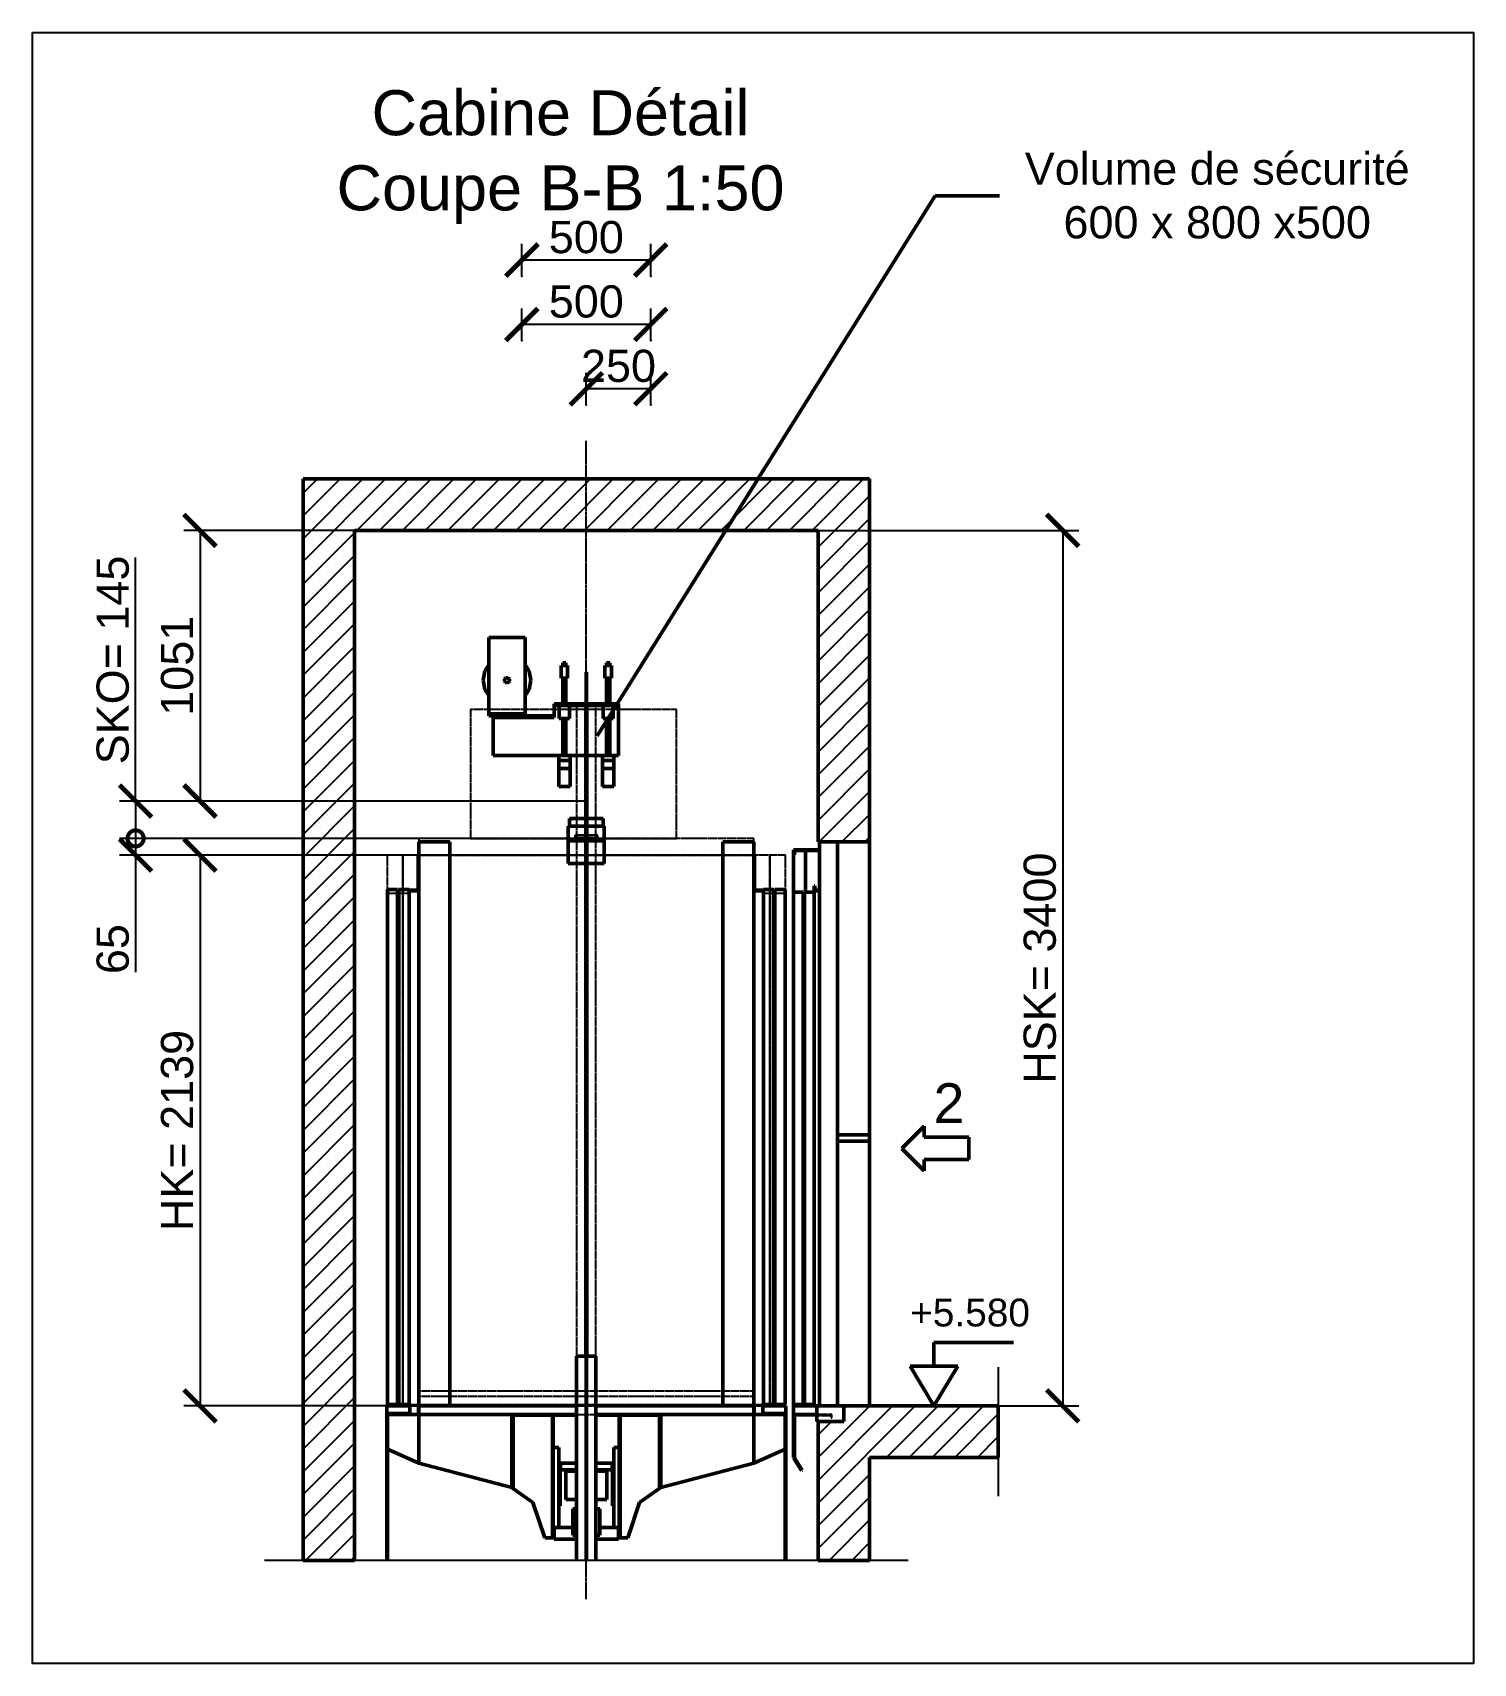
# Model space of a CAD drawing. Header units: millimetres. Extents: x -113 to 75846, y -14769 to 18394.
# Drawn here: x 70252 to 75846, y -250 to 6083 of the extents above; entities that cross this region are included whole.
import ezdxf

# ---------------------------------------------------------------- set-up
doc = ezdxf.new("R2010")
doc.units = ezdxf.units.MM
doc.linetypes.add('AM_ISO02W050', pattern=[7.5, 6, -1.5])
doc.linetypes.add('AM_ISO08W050', pattern=[18, 12, -1.5, 3, -1.5])
for name, color, linetype, lineweight in [('AM_0', 7, 'Continuous', 50), ('AM_5', 3, 'Continuous', 25), ('LDCar-AM_0', 7, 'Continuous', 50), ('LDCar-AM_3', 6, 'AM_ISO02W050', 25), ('LDCar-AM_4', 3, 'Continuous', 25), ('LDCar-AM_6', 2, 'Continuous', 35), ('LDCar-AM_7', 4, 'AM_ISO08W050', 25), ('LDCarFrame-AM_0', 7, 'Continuous', 50), ('LDCarFrame-AM_3', 6, 'AM_ISO02W050', 25), ('LDCarFrame-AM_6', 2, 'Continuous', 35), ('LDForces-AM_0', 7, 'Continuous', 50), ('LDForces-AM_3', 6, 'AM_ISO02W050', 25), ('LDForces-AM_6', 2, 'Continuous', 35), ('LDGovernor-AM_0', 7, 'Continuous', 50), ('LDGovernor-AM_6', 2, 'Continuous', 35), ('LDGuides-AM_0', 7, 'Continuous', 50), ('LDGuides-AM_3', 6, 'AM_ISO02W050', 25), ('LDGuides-AM_6', 2, 'Continuous', 35), ('LDRefugeSpace-AM_3', 6, 'AM_ISO02W050', 25), ('LDRefugeSpace-AM_6', 2, 'Continuous', 35), ('LDShaft-AM_0', 7, 'Continuous', 50), ('LDShaft-AM_4', 3, 'Continuous', 25), ('LDShaft-AM_5', 3, 'Continuous', 25), ('LDShaft-AM_6', 2, 'Continuous', 35), ('LDShaft-AM_7', 4, 'AM_ISO08W050', 25), ('LDShaft-AM_8', 1, 'Continuous', 25)]:
    doc.layers.add(name, color=color, linetype=linetype, lineweight=lineweight)
doc.layers.add('AM_VIEWS', color=1, linetype='Continuous', lineweight=25, plot=False)
doc.styles.add('LD', font='ARIALUNI.TTF')
doc.dimstyles.new('LIFT', dxfattribs={"dimtxt": 2.5, "dimasz": 2.5, "dimexe": 1.25, "dimexo": 0, "dimgap": 0.5, "dimtad": 1, "dimdec": 0, "dimzin": 1, "dimdsep": 46, "dimtxsty": 'LD', "dimblk": 'ARCHTICK', "dimcen": 0, "dimdle": 1, "dimclrd": 3, "dimclre": 3, "dimclrt": 4, "dimadec": 0, "dimazin": 0, "dimtp": 0.1, "dimtm": 0.1, "dimtfac": 0.71, "dimtdec": 0, "dimtix": 1, "dimtmove": 0, "dimatfit": 3, "dimfxl": 1, "dimtolj": 1, "dimarcsym": 0})

# ---------------------------------------------------------------- blocks, each defined once
blk = doc.blocks.new('LD_20150423135319_00000119')
at = {"layer": 'LDCar-AM_4'}
blk.add_line((350, 11710), (-2150, 11710), dxfattribs=at)
blk = doc.blocks.new('LD_20150423135319_0000011A')
at = {"layer": 'LDShaft-AM_0'}
for p, q in [((-857.2, 14912.4), (455.2, 17010)), ((455.2, 17010), (705.2, 17010))]:
    blk.add_line(p, q, dxfattribs=at)
blk.add_solid([(-950, 14764), (-881.9, 14927.8), (-832.5, 14896.9), (-950, 14764)], dxfattribs=at)
at = {"layer": 'LDShaft-AM_0', "insert": (1550, 17010), "char_height": 125, "attachment_point": 5, "style": 'LD'}
blk.add_mtext('\\fArial Unicode MS|b0|i0|u0;\\C256;Volume de sécurité\\P600 x 800 x500 ', dxfattribs=at)
blk = doc.blocks.new('LD_20150423135319_0000011B')
at = {"layer": 'LDShaft-AM_8'}
for p, q in [((-2000, 15589.3), (-1679.3, 15910)), ((-2000, 15677.7), (-1767.7, 15910)), ((-2000, 15766.1), (-1856.1, 15910)), ((-2000, 15854.4), (-1944.4, 15910)), ((-1790.9, 15710), (-1590.9, 15910)), ((-1702.5, 15710), (-1502.5, 15910)), ((-1614.1, 15710), (-1414.1, 15910)), ((-1525.7, 15710), (-1325.7, 15910)), ((-1437.3, 15710), (-1237.3, 15910)), ((-1349, 15710), (-1149, 15910)), ((-1260.6, 15710), (-1060.6, 15910)), ((-1172.2, 15710), (-972.2, 15910)), ((-1083.8, 15710), (-883.8, 15910)), ((-995.4, 15710), (-795.4, 15910)), ((-907, 15710), (-707, 15910)), ((-818.6, 15710), (-618.6, 15910)), ((-730.2, 15710), (-530.2, 15910)), ((-641.8, 15710), (-441.8, 15910)), ((-553.5, 15710), (-353.5, 15910)), ((-465.1, 15710), (-265.1, 15910)), ((-376.7, 15710), (-176.7, 15910)), ((-288.3, 15710), (-88.3, 15910)), ((-199.9, 15710), (0.1, 15910)), ((-111.5, 15710), (88.5, 15910)), ((-23.1, 15710), (176.9, 15910)), ((0, 15644.7), (200, 15844.7)), ((0, 15556.3), (200, 15756.3)), ((-2000, 15500.9), (-1800, 15700.9)), ((0, 15468), (200, 15668)), ((-2000, 15412.5), (-1800, 15612.5)), ((-2000, 15324.1), (-1800, 15524.1)), ((0, 15379.6), (200, 15579.6)), ((0, 15291.2), (200, 15491.2)), ((-2000, 15235.7), (-1800, 15435.7)), ((0, 15202.8), (200, 15402.8)), ((-2000, 15147.3), (-1800, 15347.3)), ((0, 15114.4), (200, 15314.4)), ((-2000, 15059), (-1800, 15259)), ((0, 15026), (200, 15226)), ((-2000, 14970.6), (-1800, 15170.6)), ((0, 14937.6), (200, 15137.6)), ((-2000, 14882.2), (-1800, 15082.2)), ((0, 14849.2), (200, 15049.2)), ((-2000, 14793.8), (-1800, 14993.8)), ((0, 14760.9), (200, 14960.9)), ((-2000, 14705.4), (-1800, 14905.4)), ((0, 14672.5), (200, 14872.5)), ((-2000, 14617), (-1800, 14817)), ((0, 14584.1), (200, 14784.1)), ((-2000, 14528.6), (-1800, 14728.6)), ((4.3, 14500), (200, 14695.7)), ((-2000, 14440.2), (-1800, 14640.2)), ((92.7, 14500), (200, 14607.3)), ((-2000, 14351.8), (-1800, 14551.8)), ((181.1, 14500), (200, 14518.9)), ((-2000, 14263.5), (-1800, 14463.5)), ((-2000, 14175.1), (-1800, 14375.1)), ((-2000, 14086.7), (-1800, 14286.7)), ((-2000, 13998.3), (-1800, 14198.3)), ((-2000, 13909.9), (-1800, 14109.9)), ((-2000, 13821.5), (-1800, 14021.5)), ((-2000, 13733.1), (-1800, 13933.1)), ((-2000, 13644.7), (-1800, 13844.7)), ((-2000, 13556.3), (-1800, 13756.3)), ((-2000, 13468), (-1800, 13668)), ((-2000, 13379.6), (-1800, 13579.6)), ((-2000, 13291.2), (-1800, 13491.2)), ((-2000, 13202.8), (-1800, 13402.8)), ((-2000, 13114.4), (-1800, 13314.4)), ((-2000, 13026), (-1800, 13226)), ((-2000, 12937.6), (-1800, 13137.6)), ((-2000, 12849.2), (-1800, 13049.2)), ((-2000, 12760.9), (-1800, 12960.9)), ((-2000, 12672.5), (-1800, 12872.5)), ((-2000, 12584.1), (-1800, 12784.1)), ((-2000, 12495.7), (-1800, 12695.7)), ((-2000, 12407.3), (-1800, 12607.3)), ((-2000, 12318.9), (-1800, 12518.9)), ((-2000, 12230.5), (-1800, 12430.5)), ((-2000, 12142.1), (-1800, 12342.1)), ((0, 11932.4), (377.6, 12310)), ((0, 12020.8), (289.2, 12310)), ((0, 12109.2), (200.8, 12310)), ((100, 12297.6), (112.4, 12310)), ((266, 12110), (466, 12310)), ((354.3, 12110), (554.3, 12310)), ((442.7, 12110), (642.7, 12310)), ((-2000, 12053.7), (-1800, 12253.7)), ((0, 12197.6), (52.4, 12250)), ((531.1, 12110), (700, 12278.9)), ((-2000, 11965.4), (-1800, 12165.4)), ((619.5, 12110), (700, 12190.5)), ((-2000, 11877), (-1800, 12077)), ((0, 11844), (200, 12044)), ((-2000, 11788.6), (-1800, 11988.6)), ((0, 11755.7), (200, 11955.7)), ((-1990.2, 11710), (-1800, 11900.2)), ((42.7, 11710), (200, 11867.3)), ((-1901.8, 11710), (-1800, 11811.8)), ((-1813.4, 11710), (-1800, 11723.4)), ((131.1, 11710), (200, 11778.9))]:
    blk.add_line(p, q, dxfattribs=at)
blk = doc.blocks.new('LD_20150423135319_0000011C')
at = {"layer": 'LDShaft-AM_0'}
for p, q in [((-1820, 15910), (-2000, 15910)), ((-2000, 15910), (-2000, 11710)), ((-1800, 15910), (-1820, 15910)), ((0, 15910), (-1800, 15910)), ((20, 15910), (0, 15910)), ((200, 15910), (20, 15910)), ((200, 14500), (200, 15910)), ((-1800, 11710), (-1800, 15710)), ((-1800, 15710), (0, 15710)), ((0, 15710), (0, 14500)), ((0, 14500), (20, 14500)), ((20, 14500), (200, 14500)), ((200, 13362.5), (200, 14500)), ((75.5, 13362.5), (200, 13362.5)), ((200, 13337.5), (75.5, 13337.5)), ((200, 13337.5), (200, 13362.5)), ((200, 12310), (200, 13337.5)), ((100, 12309.9999), (100, 12250)), ((200, 12309.9999), (100, 12309.9999)), ((700, 12309.9999), (200, 12309.9999)), ((700, 12109.9999), (700, 12309.9999)), ((0, 12250), (0, 11710)), ((20, 12250), (0, 12250)), ((100, 12250), (20, 12250)), ((200, 11710), (200, 12109.9999)), ((200, 12109.9999), (700, 12109.9999)), ((-2000, 11710), (-1820, 11710)), ((-1820, 11710), (-1800, 11710)), ((0, 11710), (20, 11710)), ((20, 11710), (200, 11710))]:
    blk.add_line(p, q, dxfattribs=at)
blk = doc.blocks.new('LD_20150423135319_0000011D')
at = {"layer": 'LDForces-AM_0'}
for p, q in [((-96.5, 470), (-97.5, 470)), ((-97.5, 470), (-97.5, 420)), ((-96.5, 470), (-97.5, 470)), ((-97.5, 470), (-97.5, 420)), ((-93.8, 470), (-96.5, 470)), ((-93.8, 470), (-96.5, 470)), ((-89.8, 470), (-93.8, 470)), ((-89.8, 470), (-93.8, 470)), ((-90.5, 480), (-91, 480)), ((-91, 480), (-91, 470)), ((-90.5, 480), (-91, 480)), ((-91, 480), (-91, 470)), ((-89.2, 480), (-90.5, 480)), ((-89.2, 480), (-90.5, 480)), ((-85, 470), (-89.8, 470)), ((-85, 470), (-89.8, 470)), ((-87.3, 480), (-89.2, 480)), ((-87.3, 480), (-89.2, 480)), ((-85, 480), (-87.3, 480)), ((-85, 480), (-87.3, 480)), ((-82.7, 480), (-85, 480)), ((-82.7, 480), (-85, 480)), ((-80.2, 470), (-85, 470)), ((-80.2, 470), (-85, 470)), ((-80.8, 480), (-82.7, 480)), ((-80.8, 480), (-82.7, 480)), ((-79.5, 480), (-80.8, 480)), ((-79.5, 480), (-80.8, 480)), ((-76.2, 470), (-80.2, 470)), ((-76.2, 470), (-80.2, 470)), ((-79, 480), (-79.5, 480)), ((-79, 480), (-79.5, 480)), ((-79, 470), (-79, 480)), ((-79, 470), (-79, 480)), ((-73.5, 470), (-76.2, 470)), ((-73.5, 470), (-76.2, 470)), ((-72.5, 470), (-73.5, 470)), ((-72.5, 470), (-73.5, 470)), ((-72.5, 420), (-72.5, 470)), ((-72.5, 420), (-72.5, 470)), ((73.5, 470), (72.5, 470)), ((72.5, 470), (72.5, 420)), ((73.5, 470), (72.5, 470)), ((72.5, 470), (72.5, 420)), ((76.2, 470), (73.5, 470)), ((76.2, 470), (73.5, 470)), ((80.2, 470), (76.2, 470)), ((80.2, 470), (76.2, 470)), ((79.5, 480), (79, 480)), ((79, 480), (79, 470)), ((79.5, 480), (79, 480)), ((79, 480), (79, 470)), ((80.8, 480), (79.5, 480)), ((80.8, 480), (79.5, 480)), ((85, 470), (80.2, 470)), ((85, 470), (80.2, 470)), ((82.7, 480), (80.8, 480)), ((82.7, 480), (80.8, 480)), ((85, 480), (82.7, 480)), ((85, 480), (82.7, 480)), ((87.3, 480), (85, 480)), ((87.3, 480), (85, 480)), ((89.8, 470), (85, 470)), ((89.8, 470), (85, 470)), ((89.2, 480), (87.3, 480)), ((89.2, 480), (87.3, 480)), ((90.5, 480), (89.2, 480)), ((90.5, 480), (89.2, 480)), ((93.8, 470), (89.8, 470)), ((93.8, 470), (89.8, 470)), ((91, 480), (90.5, 480)), ((91, 480), (90.5, 480)), ((91, 470), (91, 480)), ((91, 470), (91, 480)), ((96.5, 470), (93.8, 470)), ((96.5, 470), (93.8, 470)), ((97.5, 470), (96.5, 470)), ((97.5, 470), (96.5, 470)), ((97.5, 420), (97.5, 470)), ((97.5, 420), (97.5, 470)), ((-97.5, 420), (-96.5, 420)), ((-97.5, 420), (-96.5, 420)), ((-96.5, 420), (-93.8, 420)), ((-96.5, 420), (-93.8, 420)), ((-93.8, 420), (-89.8, 420)), ((-93.8, 420), (-89.8, 420)), ((-91, 420), (-91, 320)), ((-91, 420), (-91, 320)), ((-89.8, 420), (-85, 420)), ((-89.8, 420), (-85, 420)), ((-85, 420), (-80.2, 420)), ((-85, 420), (-80.2, 420)), ((-80.2, 420), (-76.2, 420)), ((-80.2, 420), (-76.2, 420)), ((-79, 320), (-79, 420)), ((-79, 320), (-79, 420)), ((-76.2, 420), (-73.5, 420)), ((-76.2, 420), (-73.5, 420)), ((-73.5, 420), (-72.5, 420)), ((-73.5, 420), (-72.5, 420)), ((72.5, 420), (73.5, 420)), ((72.5, 420), (73.5, 420)), ((73.5, 420), (76.2, 420)), ((73.5, 420), (76.2, 420)), ((76.2, 420), (80.2, 420)), ((76.2, 420), (80.2, 420)), ((79, 420), (79, 320)), ((79, 420), (79, 320)), ((80.2, 420), (85, 420)), ((80.2, 420), (85, 420)), ((85, 420), (89.8, 420)), ((85, 420), (89.8, 420)), ((89.8, 420), (93.8, 420)), ((89.8, 420), (93.8, 420)), ((91, 320), (91, 420)), ((91, 320), (91, 420)), ((93.8, 420), (96.5, 420)), ((93.8, 420), (96.5, 420)), ((96.5, 420), (97.5, 420)), ((96.5, 420), (97.5, 420)), ((-91, 264), (-91, 120)), ((-91, 264), (-91, 120)), ((-79, 120), (-79, 264)), ((-79, 120), (-79, 264)), ((79, 264), (79, 120)), ((79, 264), (79, 120)), ((91, 120), (91, 264)), ((91, 120), (91, 264)), ((-63, 120), (-107, 120)), ((-107, 120), (-107, 100)), ((-63, 120), (-107, 120)), ((-107, 120), (-107, 100)), ((-63, 100), (-107, 100)), ((-107, 100), (-107, 70)), ((-63, 100), (-107, 100)), ((-107, 100), (-107, 70)), ((-107, 100), (-63, 100)), ((-107, 100), (-63, 100)), ((-107, 70), (-63, 70)), ((-63, 70), (-107, 70)), ((-107, 70), (-107, 0)), ((-107, 70), (-63, 70)), ((-63, 70), (-107, 70)), ((-107, 70), (-107, 0)), ((-91, 120), (-90.5, 120)), ((-91, 120), (-90.5, 120)), ((-90.5, 120), (-89.2, 120)), ((-90.5, 120), (-89.2, 120)), ((-89.2, 120), (-87.3, 120)), ((-89.2, 120), (-87.3, 120)), ((-87.3, 120), (-85, 120)), ((-87.3, 120), (-85, 120)), ((-85, 120), (-82.7, 120)), ((-85, 120), (-82.7, 120)), ((-82.7, 120), (-80.8, 120)), ((-82.7, 120), (-80.8, 120)), ((-80.8, 120), (-79.5, 120)), ((-80.8, 120), (-79.5, 120)), ((-79.5, 120), (-79, 120)), ((-79.5, 120), (-79, 120)), ((-63, 100), (-63, 120)), ((-63, 100), (-63, 120)), ((-63, 70), (-63, 100)), ((-63, 70), (-63, 100)), ((-63, 0), (-63, 70)), ((-63, 0), (-63, 70)), ((107, 120), (63, 120)), ((63, 120), (63, 100)), ((107, 120), (63, 120)), ((63, 120), (63, 100)), ((107, 100), (63, 100)), ((63, 100), (63, 70)), ((107, 100), (63, 100)), ((63, 100), (63, 70)), ((63, 100), (107, 100)), ((63, 100), (107, 100)), ((63, 70), (107, 70)), ((107, 70), (63, 70)), ((63, 70), (63, 0)), ((63, 70), (107, 70)), ((107, 70), (63, 70)), ((63, 70), (63, 0)), ((79, 120), (79.5, 120)), ((79, 120), (79.5, 120)), ((79.5, 120), (80.8, 120)), ((79.5, 120), (80.8, 120)), ((80.8, 120), (82.7, 120)), ((80.8, 120), (82.7, 120)), ((82.7, 120), (85, 120)), ((82.7, 120), (85, 120)), ((85, 120), (87.3, 120)), ((85, 120), (87.3, 120)), ((87.3, 120), (89.2, 120)), ((87.3, 120), (89.2, 120)), ((89.2, 120), (90.5, 120)), ((89.2, 120), (90.5, 120)), ((90.5, 120), (91, 120)), ((90.5, 120), (91, 120)), ((107, 100), (107, 120)), ((107, 100), (107, 120)), ((107, 70), (107, 100)), ((107, 70), (107, 100)), ((107, 0), (107, 70)), ((107, 0), (107, 70)), ((-107, 0), (-63, 0)), ((-107, 0), (-63, 0)), ((63, 0), (107, 0)), ((63, 0), (107, 0))]:
    blk.add_line(p, q, dxfattribs=at)
blk = doc.blocks.new('LD_20150423135319_0000011E')
at = {"layer": 'LDShaft-AM_7'}
blk.add_line((0, -750), (0, 3750), dxfattribs=at)
blk = doc.blocks.new('LD_20150423135319_0000011F')
at = {"layer": 'LDCar-AM_3'}
for p, q in [((650, 2204), (-650, 2204)), ((-650, 2204), (-650, 2139)), ((650, 2139), (650, 2204)), ((-773, 2139), (-773, 4)), ((-713, 2139), (-773, 2139)), ((-713, 2139), (-713, 4)), ((-650, 2139), (-713, 2139)), ((-713, 4), (-713, 2139)), ((-650, 2139), (-650, 4)), ((650, 2139), (-650, 2139)), ((-650, 4), (-650, 2139)), ((-650, 2139), (650, 2139)), ((650, 4), (650, 2139)), ((650, 2139), (650, 4)), ((713, 2139), (650, 2139)), ((713, 2139), (713, 4)), ((773, 2139), (713, 2139)), ((713, 4), (713, 2139)), ((773, 4), (773, 2139)), ((-773, 4), (-713, 4)), ((-713, 4), (-650, 4)), ((-651.5, 4), (-686.5, 4)), ((-686.5, 4), (-686.5, 0)), ((-686.5, 0), (-651.5, 0)), ((651.5, 4), (-651.5, 4)), ((-651.5, 4), (-651.5, 0)), ((-651.5, 0), (-651.5, 4)), ((-651.5, 0), (651.5, 0)), ((-650, 4), (650, 4)), ((650, 4), (713, 4)), ((651.5, 0), (651.5, 4)), ((686.5, 4), (651.5, 4)), ((651.5, 4), (651.5, 0)), ((651.5, 0), (686.5, 0)), ((686.5, 0), (686.5, 4)), ((713, 4), (773, 4))]:
    blk.add_line(p, q, dxfattribs=at)
blk = doc.blocks.new('LD_20150423135319_00000120')
at = {"layer": 'LDCarFrame-AM_0'}
for p, q in [((70, 2284), (-70, 2284)), ((-70, 2284), (-70, 2281)), ((-70, 2281), (-70, 2230)), ((70, 2281), (70, 2284)), ((70, 2230), (70, 2281)), ((-530, 2223.5), (-650, 2223.5)), ((-650, 2223.5), (-650, 33)), ((-530, 33), (-530, 2223.5)), ((-70, 2230), (70, 2230)), ((-70, 2230), (-70, 2227)), ((70, 2230), (-70, 2230)), ((-70, 2227), (-70, 2140)), ((-70, 2227), (70, 2227)), ((70, 2227), (70, 2230)), ((70, 2140), (70, 2227)), ((650, 2223.5), (530, 2223.5)), ((530, 2223.5), (530, 33)), ((650, 33), (650, 2223.5)), ((-70, 2140), (70, 2140)), ((-289, 0), (-650, 0)), ((-650, 0), (-650, -190)), ((-289, 0), (-289, -286)), ((-131, 0), (-289, 0)), ((-131, 0), (-131, -194)), ((-37.5, 0), (-131, 0)), ((-131, -3), (-131, 0)), ((131, 0), (37.5, 0)), ((131, -194), (131, 0)), ((131, 0), (131, -3)), ((289, 0), (131, 0)), ((289, -286), (289, 0)), ((650, 0), (289, 0)), ((650, -190), (650, 0)), ((-131, -3), (-286, -3)), ((-286, -3), (-286, -286)), ((-286, -286), (-286, -3)), ((-286, -3), (-131, -3)), ((-284, -285), (-284, -3)), ((-131, -129), (-131, -3)), ((-128, -194), (-128, -3)), ((-128, -3), (-37.5, -3)), ((37.5, -3), (128, -3)), ((128, -3), (128, -194)), ((131, -3), (131, -129)), ((286, -3), (131, -3)), ((131, -3), (286, -3)), ((284, -3), (284, -285)), ((286, -286), (286, -3)), ((286, -3), (286, -286)), ((-107, -129), (-128, -129)), ((-107, -439), (-107, -129)), ((-107, -189), (-107, -355)), ((-100, -189), (-107, -189)), ((-37.5, -189), (-100, -189)), ((-100, -189), (-100, -215)), ((100, -189), (37.5, -189)), ((100, -215), (100, -189)), ((107, -189), (100, -189)), ((128, -129), (107, -129)), ((107, -129), (107, -439)), ((107, -355), (107, -189)), ((-650, -190), (-289, -283.7)), ((-131, -194), (-131, -200)), ((-131, -194), (-128, -194)), ((-131, -200), (-128, -200)), ((-128, -200), (-131, -200)), ((-131, -200), (-131, -255)), ((-128, -200), (-128, -194)), ((-128, -255), (-128, -200)), ((-102, -355), (-102, -194)), ((-102, -194), (-100, -194)), ((-100, -215), (-37.5, -215)), ((37.5, -215), (100, -215)), ((100, -194), (102, -194)), ((102, -194), (102, -355)), ((128, -194), (128, -200)), ((128, -194), (131, -194)), ((128, -200), (131, -200)), ((131, -200), (128, -200)), ((128, -200), (128, -255)), ((131, -200), (131, -194)), ((131, -255), (131, -200)), ((289, -283.7), (650, -190)), ((-289, -286), (-286, -286)), ((-286, -284.5), (-284, -285)), ((-286, -286), (-207, -342)), ((-128, -255), (-131, -255)), ((-131, -255), (-131, -294)), ((-131, -255), (-128, -255)), ((-128, -294), (-131, -294)), ((-131, -294), (-131, -479)), ((-131, -294), (-128, -294)), ((-128, -294), (-128, -255)), ((-128, -479), (-128, -294)), ((131, -255), (128, -255)), ((128, -255), (128, -294)), ((128, -255), (131, -255)), ((131, -294), (128, -294)), ((128, -294), (128, -479)), ((128, -294), (131, -294)), ((131, -294), (131, -255)), ((131, -479), (131, -294)), ((207, -342), (286, -286)), ((284, -285), (286, -284.5)), ((286, -286), (289, -286)), ((-207, -342), (-161, -479)), ((-107, -355), (-102, -355)), ((102, -355), (107, -355)), ((161, -479), (207, -342)), ((-125, -439), (-125, -485)), ((-52, -439), (-125, -439)), ((125, -439), (52, -439)), ((125, -485), (125, -439)), ((-161, -479), (-131, -479)), ((-131, -479), (-128, -479)), ((-128, -479), (-125, -479)), ((-125, -485), (-37.5, -485)), ((37.5, -485), (125, -485)), ((125, -479), (128, -479)), ((128, -479), (131, -479)), ((131, -479), (161, -479))]:
    blk.add_line(p, q, dxfattribs=at)
at = {"layer": 'LDCarFrame-AM_3'}
for p, q in [((-45, 2250), (-45, 2242)), ((45, 2250), (-45, 2250)), ((-45, 2242), (45, 2242)), ((-41.9, 2250.6), (-42.8, 2250)), ((-42.8, 2242), (-41.9, 2241.4)), ((-40, 2251), (-41.9, 2250.6)), ((-41.9, 2241.4), (-40, 2241)), ((-38.1, 2250.6), (-40, 2251)), ((-40, 2241), (-38.1, 2241.4)), ((-37.2, 2250), (-38.1, 2250.6)), ((-38.1, 2241.4), (-37.2, 2242)), ((45, 2242), (45, 2250)), ((-648, 90), (-648, 70)), ((648, 90), (-648, 90)), ((-648, 70), (-648, 0)), ((648, 70), (-648, 70)), ((648, 70), (648, 90)), ((648, 0), (648, 70)), ((-648, 0), (648, 0))]:
    blk.add_line(p, q, dxfattribs=at)
blk = doc.blocks.new('LD_20150423135319_00000121')
at = {"layer": 'LDGuides-AM_0'}
for p, q in [((37.5, 1250), (-37.5, 1250)), ((-37.5, 1250), (-37.5, 457)), ((37.5, 457), (37.5, 1250))]:
    blk.add_line(p, q, dxfattribs=at)
blk = doc.blocks.new('LD_20150423135319_00000123')
at = {"layer": 'LDGuides-AM_3'}
for p, q in [((-5, 1263.5), (-37.5, 1263.5)), ((-37.5, 1263.5), (-37.5, -1263.5)), ((5, 1263.5), (-5, 1263.5)), ((-5, 1263.5), (-5, -1263.5)), ((-5, -1263.5), (-5, 1263.5)), ((5, -1263.5), (5, 1263.5)), ((37.5, 1263.5), (5, 1263.5)), ((5, 1263.5), (5, -1263.5)), ((37.5, -1263.5), (37.5, 1263.5)), ((-37.5, -1263.5), (-5, -1263.5)), ((-5, -1263.5), (5, -1263.5)), ((5, -1263.5), (37.5, -1263.5))]:
    blk.add_line(p, q, dxfattribs=at)
blk = doc.blocks.new('LD_20150423135319_00000124')
at = {"layer": 'LDCarFrame-AM_0'}
for p, q in [((-37.5, 55), (-80, 55)), ((-80, 55), (-80, -55)), ((80, 55), (37.5, 55)), ((80, -55), (80, 55)), ((-80, -55), (-37.5, -55)), ((37.5, -55), (80, -55))]:
    blk.add_line(p, q, dxfattribs=at)
blk = doc.blocks.new('LD_20150423135319_00000125')
at = {"layer": 'LDCarFrame-AM_0'}
for p, q in [((65, 81), (-65, 81)), ((-65, 81), (-65, 51)), ((65, 51), (65, 81)), ((-65, 51), (65, 51))]:
    blk.add_line(p, q, dxfattribs=at)
blk = doc.blocks.new('LD_20150423135319_00000126')
at = {"layer": 'LDCarFrame-AM_0'}
for p, q in [((-52, 51), (-52, -51)), ((-37.5, 51), (-52, 51)), ((52, 51), (37.5, 51)), ((52, -51), (52, 51)), ((-52, -51), (-37.5, -51)), ((37.5, -51), (52, -51))]:
    blk.add_line(p, q, dxfattribs=at)
blk = doc.blocks.new('LD_20150423135319_00000128')
at = {"layer": 'LDGovernor-AM_0'}
for p, q in [((70, 166), (-70, 166)), ((-70, 166), (-70, -130)), ((70, -130), (70, 166)), ((-85.9, 35.6), (-93, 0)), ((-93, 0), (-85.9, -35.6)), ((-70, 59.4), (-85.9, 35.6)), ((-9.2, 3.8), (-10, 0)), ((-10, 0), (-9.2, -3.8)), ((-7.1, 7.1), (-9.2, 3.8)), ((-3.8, 9.2), (-7.1, 7.1)), ((0, 10), (-3.8, 9.2)), ((3.8, 9.2), (0, 10)), ((7.1, 7.1), (3.8, 9.2)), ((9.2, 3.8), (7.1, 7.1)), ((10, 0), (9.2, 3.8)), ((9.2, -3.8), (10, 0)), ((85.9, 35.6), (70, 59.4)), ((93, 0), (85.9, 35.6)), ((85.9, -35.6), (93, 0)), ((-85.9, -35.6), (-70, -59.4)), ((-9.2, -3.8), (-7.1, -7.1)), ((-7.1, -7.1), (-3.8, -9.2)), ((-3.8, -9.2), (0, -10)), ((0, -10), (3.8, -9.2)), ((3.8, -9.2), (7.1, -7.1)), ((7.1, -7.1), (9.2, -3.8)), ((70, -59.4), (85.9, -35.6)), ((433, -92), (183, -92)), ((183, -92), (183, -98)), ((203, -98), (183, -98)), ((183, -98), (183, -144)), ((183, -98), (433, -98)), ((243, -98), (203, -98)), ((203, -98), (203, -148)), ((373, -98), (243, -98)), ((243, -148), (243, -98)), ((413, -98), (373, -98)), ((373, -98), (373, -148)), ((433, -98), (413, -98)), ((413, -148), (413, -98)), ((433, -98), (433, -92)), ((433, -292), (433, -98)), ((50, -130), (-70, -130)), ((-70, -130), (-70, -138)), ((-70, -130), (70, -130)), ((-70, -138), (50, -138)), ((-53, -138), (-53, -144)), ((183, -138), (-53, -138)), ((-53, -144), (-53, -292)), ((183, -144), (-53, -144)), ((-53, -144), (183, -144)), ((50, -138), (50, -130)), ((183, -144), (183, -138)), ((203, -148), (243, -148)), ((373, -148), (413, -148)), ((-53, -292), (183, -292)), ((183, -292), (217, -292)), ((229, -292), (387, -292)), ((399, -292), (433, -292))]:
    blk.add_line(p, q, dxfattribs=at)
blk = doc.blocks.new('LD_20150423135319_00000129')
at = {"layer": 'LDRefugeSpace-AM_3'}
for p, q in [((400, 250), (-400, 250)), ((-400, 250), (-400, -250)), ((400, -250), (400, 250)), ((-400, -250), (400, -250))]:
    blk.add_line(p, q, dxfattribs=at)
blk = doc.blocks.new('LD_20150423135319_0000012A')
at = {"layer": 'LDCar-AM_0'}
for p, q in [((-122, 2139), (-125, 2139)), ((-125, 2139), (-125, 2000)), ((-122, 2003), (-122, 2139)), ((-125, 2000), (-90, 2000)), ((-90, 2003), (-122, 2003)), ((-90, 2000), (-90, 2003)), ((-87.5, 2003), (-90, 2003)), ((-90, 2000), (-87.5, 2000)), ((-47.5, 2005), (-87.5, 2005)), ((-87.5, 2005), (-87.5, 5)), ((-47.5, 5), (-47.5, 2005)), ((-45, 2003), (-47.5, 2003)), ((-47.5, 2000), (-45, 2000)), ((-45, 2000), (-45, 2003)), ((-2.5, 2005), (-42.5, 2005)), ((-42.5, 2005), (-42.5, 5)), ((-2.5, 5), (-2.5, 2005)), ((0, 0), (-90, 0)), ((-90, 0), (-90, -30)), ((-87.5, 5), (-47.5, 5)), ((-42.5, 5), (-2.5, 5)), ((0, -30), (0, 0)), ((-125, -33), (-125, -223)), ((-3, -33), (-125, -33)), ((-90, -30), (0, -30)), ((0, -30), (-3, -30)), ((-3, -30), (-3, -600)), ((-3, -168), (-3, -33)), ((0, -600), (0, -30)), ((-125, -223), (-3, -168))]:
    blk.add_line(p, q, dxfattribs=at)
at = {"layer": 'LDCar-AM_3'}
for p, q in [((-47.5, 1990), (-87.5, 1990)), ((-87.5, 1990), (-87.5, 0)), ((-47.5, 0), (-47.5, 1990)), ((-2.5, 1990), (-42.5, 1990)), ((-42.5, 1990), (-42.5, 0)), ((-2.5, 0), (-2.5, 1990)), ((-87.5, 0), (-47.5, 0)), ((-42.5, 0), (-2.5, 0))]:
    blk.add_line(p, q, dxfattribs=at)
blk = doc.blocks.new('LD_20150423135319_0000012B')
at = {"layer": 'LDCar-AM_0'}
for p, q in [((125, 2139), (122, 2139)), ((122, 2139), (122, 2003)), ((125, 2000), (125, 2139)), ((2.5, 2005), (2.5, 5)), ((42.5, 2005), (2.5, 2005)), ((42.5, 5), (42.5, 2005)), ((47.5, 2003), (45, 2003)), ((45, 2003), (45, 2000)), ((45, 2000), (47.5, 2000)), ((47.5, 2005), (47.5, 5)), ((87.5, 2005), (47.5, 2005)), ((87.5, 5), (87.5, 2005)), ((122, 2003), (87.5, 2003)), ((87.5, 2000), (125, 2000)), ((0, 0), (0, -30)), ((90, 0), (0, 0)), ((2.5, 5), (42.5, 5)), ((47.5, 5), (87.5, 5)), ((90, -30), (90, 0)), ((3, -30), (0, -30)), ((0, -30), (0, -600)), ((0, -30), (90, -30)), ((3, -600), (3, -30)), ((125, -33), (3, -33)), ((3, -33), (3, -168)), ((125, -223), (125, -33)), ((3, -168), (125, -223))]:
    blk.add_line(p, q, dxfattribs=at)
at = {"layer": 'LDCar-AM_3'}
for p, q in [((42.5, 1990), (2.5, 1990)), ((2.5, 1990), (2.5, 0)), ((42.5, 0), (42.5, 1990)), ((87.5, 1990), (47.5, 1990)), ((47.5, 1990), (47.5, 0)), ((87.5, 0), (87.5, 1990)), ((2.5, 0), (42.5, 0)), ((47.5, 0), (87.5, 0))]:
    blk.add_line(p, q, dxfattribs=at)
blk = doc.blocks.new('LD_20150423135319_0000012C')
at = {"layer": 'LDCarFrame-AM_0'}
for p, q in [((-37.5, 33), (-651.5, 33)), ((-651.5, 33), (-651.5, 0)), ((-651.5, 0), (-37.5, 0)), ((651.5, 33), (37.5, 33)), ((37.5, 0), (651.5, 0)), ((651.5, 0), (651.5, 33))]:
    blk.add_line(p, q, dxfattribs=at)
blk = doc.blocks.new('LD_20150423135319_0000012D')
at = {"layer": 'LDForces-AM_3'}
for p, q in [((-3.7, 0), (-4, 0)), ((-4, 0), (-4, -3449)), ((-3.7, 0), (-4, 0)), ((-4, 0), (-3.7, 0)), ((-3.7, 0), (-4, 0)), ((-4, 0), (-4, -2937)), ((-2.8, 0), (-3.7, 0)), ((-3.7, 0), (-3.7, -3449)), ((-3.7, -3449), (-3.7, 0)), ((-2.8, 0), (-3.7, 0)), ((-1.5, 0), (-2.8, 0)), ((-2.8, 0), (-2.8, -3449)), ((-2.8, -3449), (-2.8, 0)), ((-1.5, 0), (-2.8, 0)), ((0, 0), (-1.5, 0)), ((-1.5, 0), (-1.5, -3449)), ((-1.5, -3449), (-1.5, 0)), ((0, 0), (-1.5, 0)), ((1.5, 0), (0, 0)), ((0, 0), (0, -3449)), ((0, -3449), (0, 0)), ((1.5, 0), (0, 0)), ((2.8, 0), (1.5, 0)), ((1.5, 0), (1.5, -3449)), ((1.5, -3449), (1.5, 0)), ((2.8, 0), (1.5, 0)), ((3.7, 0), (2.8, 0)), ((2.8, 0), (2.8, -3449)), ((2.8, -3449), (2.8, 0)), ((3.7, 0), (2.8, 0)), ((4, 0), (3.7, 0)), ((3.7, 0), (3.7, -3449)), ((3.7, -3449), (3.7, 0)), ((3.7, 0), (4, 0)), ((4, 0), (3.7, 0)), ((4, 0), (3.7, 0)), ((4, -3449), (4, 0)), ((4, -2937), (4, 0)), ((-3.7, 0), (-2.8, 0)), ((-2.8, 0), (-3.7, 0)), ((-2.8, 0), (-1.5, 0)), ((-1.5, 0), (-2.8, 0)), ((-1.5, 0), (0, 0)), ((0, 0), (-1.5, 0)), ((0, 0), (1.5, 0)), ((1.5, 0), (0, 0)), ((1.5, 0), (2.8, 0)), ((2.8, 0), (1.5, 0)), ((2.8, 0), (3.7, 0)), ((3.7, 0), (2.8, 0)), ((-3.7, -443), (-4, -443)), ((-4, -443), (-4, -2937)), ((-2.8, -442.9), (-3.7, -443)), ((-1.5, -442.9), (-2.8, -442.9)), ((0, -442.9), (-1.5, -442.9)), ((1.5, -442.9), (0, -442.9)), ((2.8, -442.9), (1.5, -442.9)), ((3.7, -443), (2.8, -442.9)), ((4, -443), (3.7, -443)), ((4, -2937), (4, -443)), ((-3.7, -609), (-4, -609)), ((-4, -609), (-4, -3449)), ((-3.7, -3449), (-3.7, -609)), ((-2.8, -609), (-3.7, -609)), ((-3.7, -609), (-3.7, -3449)), ((-2.8, -3449), (-2.8, -609)), ((-1.5, -609), (-2.8, -609)), ((-2.8, -609), (-2.8, -3449)), ((-1.5, -3449), (-1.5, -609)), ((0, -609), (-1.5, -609)), ((-1.5, -609), (-1.5, -3449)), ((0, -3449), (0, -609)), ((1.5, -609), (0, -609)), ((0, -609), (0, -3449)), ((1.5, -3449), (1.5, -609)), ((2.8, -609), (1.5, -609)), ((1.5, -609), (1.5, -3449)), ((2.8, -3449), (2.8, -609)), ((3.7, -609), (2.8, -609)), ((2.8, -609), (2.8, -3449)), ((3.7, -3449), (3.7, -609)), ((4, -609), (3.7, -609)), ((3.7, -609), (3.7, -3449)), ((4, -3449), (4, -609)), ((-3.7, -2937), (-4, -2937)), ((-4, -2937), (-3.7, -2937)), ((-4, -2937), (-3.7, -2937)), ((-4, -2937), (-3.7, -2937)), ((-2.8, -2936.9), (-3.7, -2937)), ((-3.7, -2937), (-2.8, -2936.9)), ((-3.7, -2937), (-2.8, -2937.1)), ((-3.7, -2937), (-2.8, -2937)), ((-1.5, -2936.9), (-2.8, -2936.9)), ((-2.8, -2936.9), (-1.5, -2936.9)), ((-2.8, -2937), (-1.5, -2937)), ((-2.8, -2937.1), (-1.5, -2937.1)), ((0, -2936.9), (-1.5, -2936.9)), ((-1.5, -2936.9), (0, -2936.9)), ((-1.5, -2937), (0, -2937)), ((-1.5, -2937.1), (0, -2937.1)), ((0, -2976.5), (-1.5, -2976.8)), ((1.5, -2936.9), (0, -2936.9)), ((0, -2936.9), (1.5, -2936.9)), ((0, -2937), (1.5, -2937)), ((0, -2937.1), (1.5, -2937.1)), ((1.5, -2976.8), (0, -2976.5)), ((2.8, -2936.9), (1.5, -2936.9)), ((1.5, -2936.9), (2.8, -2936.9)), ((1.5, -2937), (2.8, -2937)), ((1.5, -2937.1), (2.8, -2937.1)), ((3.7, -2937), (2.8, -2936.9)), ((2.8, -2936.9), (3.7, -2937)), ((2.8, -2937.1), (3.7, -2937)), ((2.8, -2937), (3.7, -2937)), ((3.7, -2937), (4, -2937)), ((4, -2937), (3.7, -2937)), ((3.7, -2937), (4, -2937)), ((3.7, -2937), (4, -2937)), ((-3.7, -2979), (-4, -2980.5)), ((-4, -2980.5), (-3.7, -2982)), ((-2.8, -2977.7), (-3.7, -2979)), ((-3.7, -2982), (-2.8, -2983.3)), ((-1.5, -2976.8), (-2.8, -2977.7)), ((-2.8, -2983.3), (-1.5, -2984.2)), ((-1.5, -2984.2), (0, -2984.5)), ((0, -2984.5), (1.5, -2984.2)), ((2.8, -2977.7), (1.5, -2976.8)), ((1.5, -2984.2), (2.8, -2983.3)), ((3.7, -2979), (2.8, -2977.7)), ((2.8, -2983.3), (3.7, -2982)), ((4, -2980.5), (3.7, -2979)), ((3.7, -2982), (4, -2980.5))]:
    blk.add_line(p, q, dxfattribs=at)
blk = doc.blocks.new('_ArchTick')
at = {"color": 0, "linetype": 'ByBlock', "const_width": 0.15}
blk.add_lwpolyline([(-0.5, -0.5), (0.5, 0.5)], dxfattribs=at)
blk = doc.blocks.new('*D588')
at = {"layer": 'LDShaft-AM_5', "color": 3, "transparency": 16777216}
for p, q in [((72401.7, 4150), (70839.2, 4150)), ((70901.7, 4150), (70901.7, 3099)), ((72401.7, 3099), (70839.2, 3099))]:
    blk.add_line(p, q, dxfattribs=at)
for p in [(72401.2, 4150), (72401.2, 3099)]:
    blk.add_point(p, dxfattribs=at)
at = {"layer": 'LDShaft-AM_5', "color": 3, "transparency": 16777216, "xscale": 125, "yscale": 125, "zscale": 125}
for p, rotation in [((70901.7, 4150), 90), ((70901.7, 3099), 270)]:
    blk.add_blockref('_ArchTick', p, dxfattribs=dict(at, rotation=rotation))
at = {"layer": 'LDShaft-AM_5', "color": 4, "transparency": 16777216, "insert": (70876.7, 3624.5), "char_height": 125, "attachment_point": 8, "rotation": 90, "style": 'LD'}
blk.add_mtext('1051', dxfattribs=at)
blk = doc.blocks.new('_DotSmall')
at = {"color": 0, "linetype": 'ByBlock', "const_width": 0.5}
blk.add_lwpolyline([(-0.0625, 0, 1), (0.0625, 0, 1)], format="xyb", close=True, dxfattribs=at)
blk = doc.blocks.new('*D589')
at = {"layer": 'LDShaft-AM_5', "color": 3, "transparency": 16777216}
for p, q in [((70651.7, 3099), (70651.7, 4045)), ((72401.7, 3099), (70589.2, 3099)), ((70651.7, 3099), (70651.7, 2954)), ((72401.7, 2954), (70589.2, 2954))]:
    blk.add_line(p, q, dxfattribs=at)
for p in [(72401.2, 3099), (72401.2, 2954)]:
    blk.add_point(p, dxfattribs=at)
at = {"layer": 'LDShaft-AM_5', "color": 3, "transparency": 16777216, "xscale": 125, "yscale": 125, "zscale": 125}
for name, p, rotation in [('_ArchTick', (70651.7, 3099), 270), ('_DotSmall', (70651.7, 2954), 90)]:
    blk.add_blockref(name, p, dxfattribs=dict(at, rotation=rotation))
at = {"layer": 'LDShaft-AM_5', "color": 4, "transparency": 16777216, "insert": (70626.7, 3647), "char_height": 125, "attachment_point": 8, "rotation": 90, "style": 'LD'}
blk.add_mtext('SKO= 145', dxfattribs=at)
blk = doc.blocks.new('*D590')
at = {"layer": 'LDShaft-AM_5', "color": 3, "transparency": 16777216}
for p, q in [((72401.7, 2889), (70839.2, 2889)), ((70901.7, 2889), (70901.7, 750)), ((72401.7, 750), (70839.2, 750))]:
    blk.add_line(p, q, dxfattribs=at)
for p in [(72401.2, 2889), (72401.2, 750)]:
    blk.add_point(p, dxfattribs=at)
at = {"layer": 'LDShaft-AM_5', "color": 3, "transparency": 16777216, "xscale": 125, "yscale": 125, "zscale": 125}
for p, rotation in [((70901.7, 2889), 90), ((70901.7, 750), 270)]:
    blk.add_blockref('_ArchTick', p, dxfattribs=dict(at, rotation=rotation))
at = {"layer": 'LDShaft-AM_5', "color": 4, "transparency": 16777216, "insert": (70876.7, 1819.5), "char_height": 125, "attachment_point": 8, "rotation": 90, "style": 'LD'}
blk.add_mtext('HK= 2139', dxfattribs=at)
blk = doc.blocks.new('*D591')
at = {"layer": 'LDShaft-AM_5', "color": 3, "transparency": 16777216}
for p, q in [((72401.7, 2954), (70589.2, 2954)), ((70651.7, 2954), (70651.7, 2889)), ((72401.7, 2889), (70589.2, 2889)), ((70651.7, 2889), (70651.7, 2434))]:
    blk.add_line(p, q, dxfattribs=at)
for p in [(72401.2, 2954), (72401.2, 2889)]:
    blk.add_point(p, dxfattribs=at)
at = {"layer": 'LDShaft-AM_5', "color": 3, "transparency": 16777216, "xscale": 125, "yscale": 125, "zscale": 125}
for name, p, rotation in [('_DotSmall', (70651.7, 2954), 270), ('_ArchTick', (70651.7, 2889), 90)]:
    blk.add_blockref(name, p, dxfattribs=dict(at, rotation=rotation))
at = {"layer": 'LDShaft-AM_5', "color": 4, "transparency": 16777216, "insert": (70626.7, 2524), "char_height": 125, "attachment_point": 8, "rotation": 90, "style": 'LD'}
blk.add_mtext('65', dxfattribs=at)
blk = doc.blocks.new('LD_20150423135319_0000012E')
at = {"layer": 'LDShaft-AM_4'}
blk.add_line((700, 150), (700, -350.0001), dxfattribs=at)
blk = doc.blocks.new('LD_ENTRY_R')
for p, q in [((0, 0), (141, 141)), ((141, 70), (141, 141)), ((0, 0), (141, -141)), ((141, 70), (422, 70)), ((422, -70), (422, 70)), ((141, -70), (422, -70)), ((141, -70), (141, -141))]:
    blk.add_line(p, q)
blk = doc.blocks.new('LD_20150423135319_0000012F')
at = {"layer": 'LDCar-AM_0', "xscale": 0.617, "yscale": 0.617, "zscale": 0.617}
blk.add_blockref('LD_ENTRY_R', (0, 0), dxfattribs=at)
at = {"layer": 'LDCar-AM_0', "style": 'LD'}
blk.add_text('2', height=154.25, dxfattribs=at).set_placement((123.4, 98.72))
blk = doc.blocks.new('LD_ENTRY_FLOOR_R')
for p, q in [((0, 0), (-150, 250)), ((150, 250), (0, 0))]:
    blk.add_line(p, q)
at = {"layer": 'AM_0'}
for p, q in [((0, 398), (500, 398)), ((0, 250), (0, 398)), ((-150, 250), (150, 250))]:
    blk.add_line(p, q, dxfattribs=at)
blk = doc.blocks.new('LD_20150423135319_00000130')
at = {"layer": 'LDCar-AM_0', "xscale": 0.617, "yscale": 0.617, "zscale": 0.617}
blk.add_blockref('LD_ENTRY_FLOOR_R', (0, 0), dxfattribs=at)
at = {"layer": 'LDCar-AM_0', "style": 'LD'}
blk.add_text('+5.580', height=107.975, dxfattribs=at).set_placement((-92.55, 308.5))
blk = doc.blocks.new('LD_20150423135319_00000131')
at = {"layer": 'LDCar-AM_0'}
for p, q in [((-150, 2160), (-150, 2140)), ((-50, 2160), (-150, 2160)), ((-147, 2140), (-147, 2157)), ((-147, 2157), (-50, 2157)), ((-104, 1995), (-104, 2157)), ((-104, 2157), (-104, 1995)), ((-150, 2140), (-150, 1995)), ((-150, 2140), (-147, 2140)), ((-113, 1995), (-151, 1995)), ((-151, 1995), (-151, 5)), ((-113, 5), (-113, 1995)), ((-70, 1995), (-108, 1995)), ((-108, 1995), (-108, 5)), ((-67, 2020), (-70, 2020)), ((-70, 2020), (-70, 2000)), ((-70, 2000), (-50, 2000)), ((-70, 5), (-70, 1995)), ((-67, 2003), (-67, 2020)), ((-50, 2003), (-67, 2003)), ((-151, 5), (-113, 5)), ((-150, 5), (-150, 0)), ((-60, 0), (-150, 0)), ((-150, 0), (-150, -34)), ((-150, 0), (-104, 0)), ((-108, 5), (-70, 5)), ((-104, 0), (-104, 5)), ((-104, 5), (-104, 0)), ((-104, 0), (-50, 0)), ((-60, -34), (-60, 0)), ((-147, -34), (-150, -34)), ((-150, -34), (-150, -200)), ((-150, -34), (-60, -34)), ((-147, -200), (-147, -34)), ((-150, -200), (-147, -200)), ((-147.2, -200.2), (-149.8, -201.8)), ((-149.8, -201.8), (-119.8, -250.8)), ((-117.2, -249.2), (-147.2, -200.2)), ((-119.8, -250.8), (-117.2, -249.2))]:
    blk.add_line(p, q, dxfattribs=at)
at = {"layer": 'LDCar-AM_3'}
for p, q in [((-113, 1995), (-151, 1995)), ((-151, 1995), (-151, 5)), ((-113, 5), (-113, 1995)), ((-70, 1995), (-108, 1995)), ((-108, 1995), (-108, 5)), ((-70, 5), (-70, 1995)), ((-151, 5), (-113, 5)), ((-108, 5), (-70, 5))]:
    blk.add_line(p, q, dxfattribs=at)
at = {"layer": 'LDCar-AM_7'}
for p, q in [((-147, -34), (-147, -37)), ((-1, -34), (-147, -34)), ((-147, -37), (-4, -37)), ((-4, -37), (-4, -46)), ((-4, -46), (-1, -46)), ((-1, -46), (-1, -34))]:
    blk.add_line(p, q, dxfattribs=at)
blk = doc.blocks.new('LD_20150423135319_00000132')
at = {"layer": 'LDShaft-AM_0'}
for p, q in [((20.5, 2190), (-50, 2190)), ((-50, 2190), (-50, 0)), ((20.5, 0), (20.5, 2190)), ((-50, 0), (20.5, 0))]:
    blk.add_line(p, q, dxfattribs=at)
blk = doc.blocks.new('LD_20150423135319_00000133')
at = {"layer": 'LDShaft-AM_0'}
for p, q in [((700, 0), (-5, 0)), ((-5, 0), (-5, -60)), ((700, -0.0001), (700, 0)), ((-5, -60), (100, -60))]:
    blk.add_line(p, q, dxfattribs=at)
blk = doc.blocks.new('*D599')
at = {"layer": 'LDShaft-AM_5', "color": 3, "transparency": 16777216}
for p, q in [((73301.7, 4150), (74314.2, 4150)), ((74251.7, 4150), (74251.7, 750)), ((73301.7, 750), (74314.2, 750))]:
    blk.add_line(p, q, dxfattribs=at)
for p in [(73302.2, 4150), (73302.2, 750)]:
    blk.add_point(p, dxfattribs=at)
at = {"layer": 'LDShaft-AM_5', "color": 3, "transparency": 16777216, "xscale": 125, "yscale": 125, "zscale": 125}
for p, rotation in [((74251.7, 4150), 90), ((74251.7, 750), 270)]:
    blk.add_blockref('_ArchTick', p, dxfattribs=dict(at, rotation=rotation))
at = {"layer": 'LDShaft-AM_5', "color": 4, "transparency": 16777216, "insert": (74226.7, 2450), "char_height": 125, "attachment_point": 8, "rotation": 90, "style": 'LD'}
blk.add_mtext('HSK= 3400', dxfattribs=at)
blk = doc.blocks.new('*D601')
at = {"layer": 'AM_5', "color": 3, "transparency": 16777216}
for p, q in [((72151.7, 5137.5), (72151.7, 5262.5)), ((72651.7, 5137.5), (72651.7, 5262.5)), ((72651.7, 5200), (72151.7, 5200))]:
    blk.add_line(p, q, dxfattribs=at)
for p in [(72151.7, 5138), (72651.7, 5138)]:
    blk.add_point(p, dxfattribs=at)
at = {"layer": 'AM_5', "color": 3, "transparency": 16777216, "xscale": 125, "yscale": 125, "zscale": 125, "rotation": 180}
blk.add_blockref('_ArchTick', (72151.7, 5200), dxfattribs=at)
at = {"layer": 'AM_5', "color": 3, "transparency": 16777216, "xscale": 125, "yscale": 125, "zscale": 125}
blk.add_blockref('_ArchTick', (72651.7, 5200), dxfattribs=at)
at = {"layer": 'AM_5', "color": 4, "transparency": 16777216, "insert": (72401.7, 5225), "char_height": 125, "attachment_point": 8, "style": 'LD'}
blk.add_mtext('500', dxfattribs=at)
blk = doc.blocks.new('*D602')
at = {"layer": 'AM_5', "color": 3, "transparency": 16777216}
for p, q in [((72151.7, 4887.5), (72151.7, 5012.5)), ((72651.7, 4887.5), (72651.7, 5012.5)), ((72651.7, 4950), (72151.7, 4950))]:
    blk.add_line(p, q, dxfattribs=at)
for p in [(72151.7, 4888), (72651.7, 4888)]:
    blk.add_point(p, dxfattribs=at)
at = {"layer": 'AM_5', "color": 3, "transparency": 16777216, "xscale": 125, "yscale": 125, "zscale": 125, "rotation": 180}
blk.add_blockref('_ArchTick', (72151.7, 4950), dxfattribs=at)
at = {"layer": 'AM_5', "color": 3, "transparency": 16777216, "xscale": 125, "yscale": 125, "zscale": 125}
blk.add_blockref('_ArchTick', (72651.7, 4950), dxfattribs=at)
at = {"layer": 'AM_5', "color": 4, "transparency": 16777216, "insert": (72401.7, 4975), "char_height": 125, "attachment_point": 8, "style": 'LD'}
blk.add_mtext('500', dxfattribs=at)
blk = doc.blocks.new('*D603')
at = {"layer": 'AM_5', "color": 3, "transparency": 16777216}
for p, q in [((72401.7, 4637.5), (72401.7, 4762.5)), ((72651.7, 4637.5), (72651.7, 4762.5)), ((72651.7, 4700), (72401.7, 4700))]:
    blk.add_line(p, q, dxfattribs=at)
for p in [(72401.7, 4638), (72651.7, 4638)]:
    blk.add_point(p, dxfattribs=at)
at = {"layer": 'AM_5', "color": 3, "transparency": 16777216, "xscale": 125, "yscale": 125, "zscale": 125}
blk.add_blockref('_ArchTick', (72401.7, 4700), dxfattribs=at)
at = {"layer": 'AM_5', "color": 3, "transparency": 16777216, "xscale": 125, "yscale": 125, "zscale": 125, "rotation": 180}
blk.add_blockref('_ArchTick', (72651.7, 4700), dxfattribs=at)
at = {"layer": 'AM_5', "color": 4, "transparency": 16777216, "insert": (72526.7, 4725), "char_height": 125, "attachment_point": 8, "style": 'LD'}
blk.add_mtext('250', dxfattribs=at)

msp = doc.modelspace()

# ---------------------------------------------------------------- linework, layer by layer
at = {"layer": 'AM_VIEWS'}
msp.add_lwpolyline([(70251.7, 6083.3), (75846.5, 6083.3), (75846.5, -250), (70251.7, -250)], close=True, dxfattribs=at)

# ---------------------------------------------------------------- block references
at = {"layer": 'LDCar-AM_6'}
for name, p in [('LD_20150423135319_0000011F', (72401.7, 750)), ('LD_20150423135319_0000012B', (71626.7, 750)), ('LD_20150423135319_0000012A', (73176.7, 750)), ('LD_20150423135319_00000131', (73356.7, 750)), ('LD_20150423135319_0000012F', (73626.7, 1750)), ('LD_20150423135319_00000130', (73751.7, 750)), ('LD_20150423135319_00000119', (73301.7, -11560))]:
    msp.add_blockref(name, p, dxfattribs=at)
at = {"layer": 'LDCarFrame-AM_6'}
for name, p in [('LD_20150423135319_00000120', (72401.7, 717)), ('LD_20150423135319_00000125', (72401.7, 2950)), ('LD_20150423135319_0000012C', (72401.7, 717)), ('LD_20150423135319_00000124', (72401.7, 441)), ('LD_20150423135319_00000126', (72401.7, 299))]:
    msp.add_blockref(name, p, dxfattribs=at)
at = {"layer": 'LDForces-AM_6'}
for name, p in [('LD_20150423135319_0000011D', (72401.7, 3156)), ('LD_20150423135319_0000012D', (72401.7, 3599))]:
    msp.add_blockref(name, p, dxfattribs=at)
at = {"layer": 'LDGovernor-AM_6'}
msp.add_blockref('LD_20150423135319_00000128', (72093.7, 3568), dxfattribs=at)
at = {"layer": 'LDGuides-AM_6'}
for name, p in [('LD_20150423135319_00000123', (72401.7, 2206.5)), ('LD_20150423135319_00000121', (72401.7, -307))]:
    msp.add_blockref(name, p, dxfattribs=at)
at = {"layer": 'LDRefugeSpace-AM_6'}
msp.add_blockref('LD_20150423135319_00000129', (72351.7, 3204), dxfattribs=at)
at = {"layer": 'LDShaft-AM_6'}
for name, p in [('LD_20150423135319_0000011A', (73301.7, -11560)), ('LD_20150423135319_0000011E', (72401.7, 750)), ('LD_20150423135319_0000011B', (73301.7, -11560)), ('LD_20150423135319_0000011C', (73301.7, -11560)), ('LD_20150423135319_00000132', (73356.7, 750)), ('LD_20150423135319_0000012E', (73301.7, 750)), ('LD_20150423135319_00000133', (73301.7, 750))]:
    msp.add_blockref(name, p, dxfattribs=at)

# ---------------------------------------------------------------- texts
at = {"layer": 'LDShaft-AM_0', "insert": (72301.7, 5600), "char_height": 175, "attachment_point": 5, "style": 'LD'}
msp.add_mtext('\\fArial Unicode MS|b0|i0|u0;\\C256;Cabine Détail\\PCoupe B-B 1:50', dxfattribs=at)

# ---------------------------------------------------------------- dimensions: what is measured, and where the dimension line sits
at = {"layer": 'AM_5'}
for base, p1, p2, picture, middle in [((72401.7, 5200), (72151.7, 5137.5), (72651.7, 5137.5), '*D601', (72401.7, 5200)), ((72401.7, 4950), (72151.7, 4887.5), (72651.7, 4887.5), '*D602', (72401.7, 4950)), ((72526.7, 4700), (72401.7, 4637.5), (72651.7, 4637.5), '*D603', (72526.7, 4700))]:
    dim = msp.add_linear_dim(base=base, p1=p1, p2=p2, dimstyle='LIFT', override={"dimscale": 50, "dimtxt": 2.5, "dimtix": 1}, dxfattribs=at)
    dim.commit()
    dim.dimension.update_dxf_attribs({"geometry": picture, "text_midpoint": middle})
at = {"layer": 'LDShaft-AM_5'}
for base, p1, p2, override, picture, middle in [((70901.7, 3624.5), (72401.7, 3099), (72401.7, 4150), {"dimscale": 50, "dimtxt": 2.5, "dimtix": 1}, '*D588', (70901.7, 3624.5)), ((70651.7, 2921.5), (72401.7, 2889), (72401.7, 2954), {"dimscale": 50, "dimtxt": 2.5, "dimjust": 1, "dimblk2": 'DOTSMALL', "dimsah": 1, "dimtix": 0}, '*D591', (70651.7, 2921.5))]:
    dim = msp.add_linear_dim(base=base, p1=p1, p2=p2, angle=90, dimstyle='LIFT', override=override, dxfattribs=at)
    dim.commit()
    dim.dimension.update_dxf_attribs({"geometry": picture, "text_midpoint": middle})
for base, p1, p2, text, override, picture, middle in [((74251.7, 2450), (73301.7, 750), (73301.7, 4150), 'HSK= <>', {"dimscale": 50, "dimtxt": 2.5, "dimtix": 1}, '*D599', (74251.7, 2450)), ((70651.7, 3026.5), (72401.7, 2954), (72401.7, 3099), 'SKO= <>', {"dimscale": 50, "dimtxt": 2.5, "dimjust": 2, "dimblk1": 'DOTSMALL', "dimsah": 1, "dimtix": 0}, '*D589', (70651.7, 3026.5)), ((70901.7, 1819.5), (72401.7, 750), (72401.7, 2889), 'HK= <>', {"dimscale": 50, "dimtxt": 2.5, "dimtix": 1}, '*D590', (70901.7, 1819.5))]:
    dim = msp.add_linear_dim(base=base, p1=p1, p2=p2, angle=90, text=text, dimstyle='LIFT', override=override, dxfattribs=at)
    dim.commit()
    dim.dimension.update_dxf_attribs({"geometry": picture, "text_midpoint": middle})

doc.saveas('drawing.dxf')
